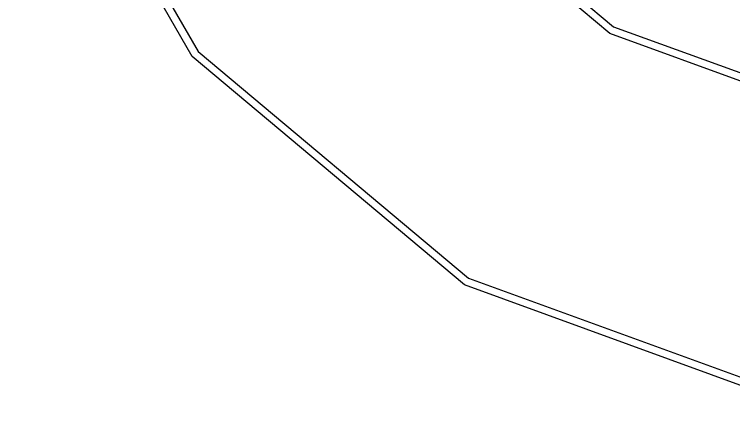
# Model space of a CAD drawing. Extents: x 173.7 to 226.3, y -126 to -74.1.
# Drawn here: x 175.24 to 193.75, y -125.95 to -115.86 of the extents above; entities that cross this region are included whole.
import ezdxf

# ---------------------------------------------------------------- set-up
doc = ezdxf.new("R2010")
doc.units = 0
doc.header["$MEASUREMENT"] = 0
doc.layers.add('BLACK', color=7, linetype='CONTINUOUS')

msp = doc.modelspace()

# ---------------------------------------------------------------- linework, layer by layer
at = {"layer": 'Black'}
for p, q in [((179.815, -116.937), (175.239, -109.012)), ((175.427, -108.944), (179.968, -116.809)), ((187.975, -113.92), (190.662, -116.174)), ((190.562, -116.348), (187.975, -114.177)), ((190.662, -116.174), (196.757, -118.393)), ((196.722, -118.59), (190.562, -116.348)), ((186.825, -122.82), (179.815, -116.937)), ((179.968, -116.809), (186.925, -122.647)), ((186.925, -122.647), (195.459, -125.753)), ((195.424, -125.95), (186.825, -122.82))]:
    msp.add_line(p, q, dxfattribs=at)

doc.saveas('drawing.dxf')
